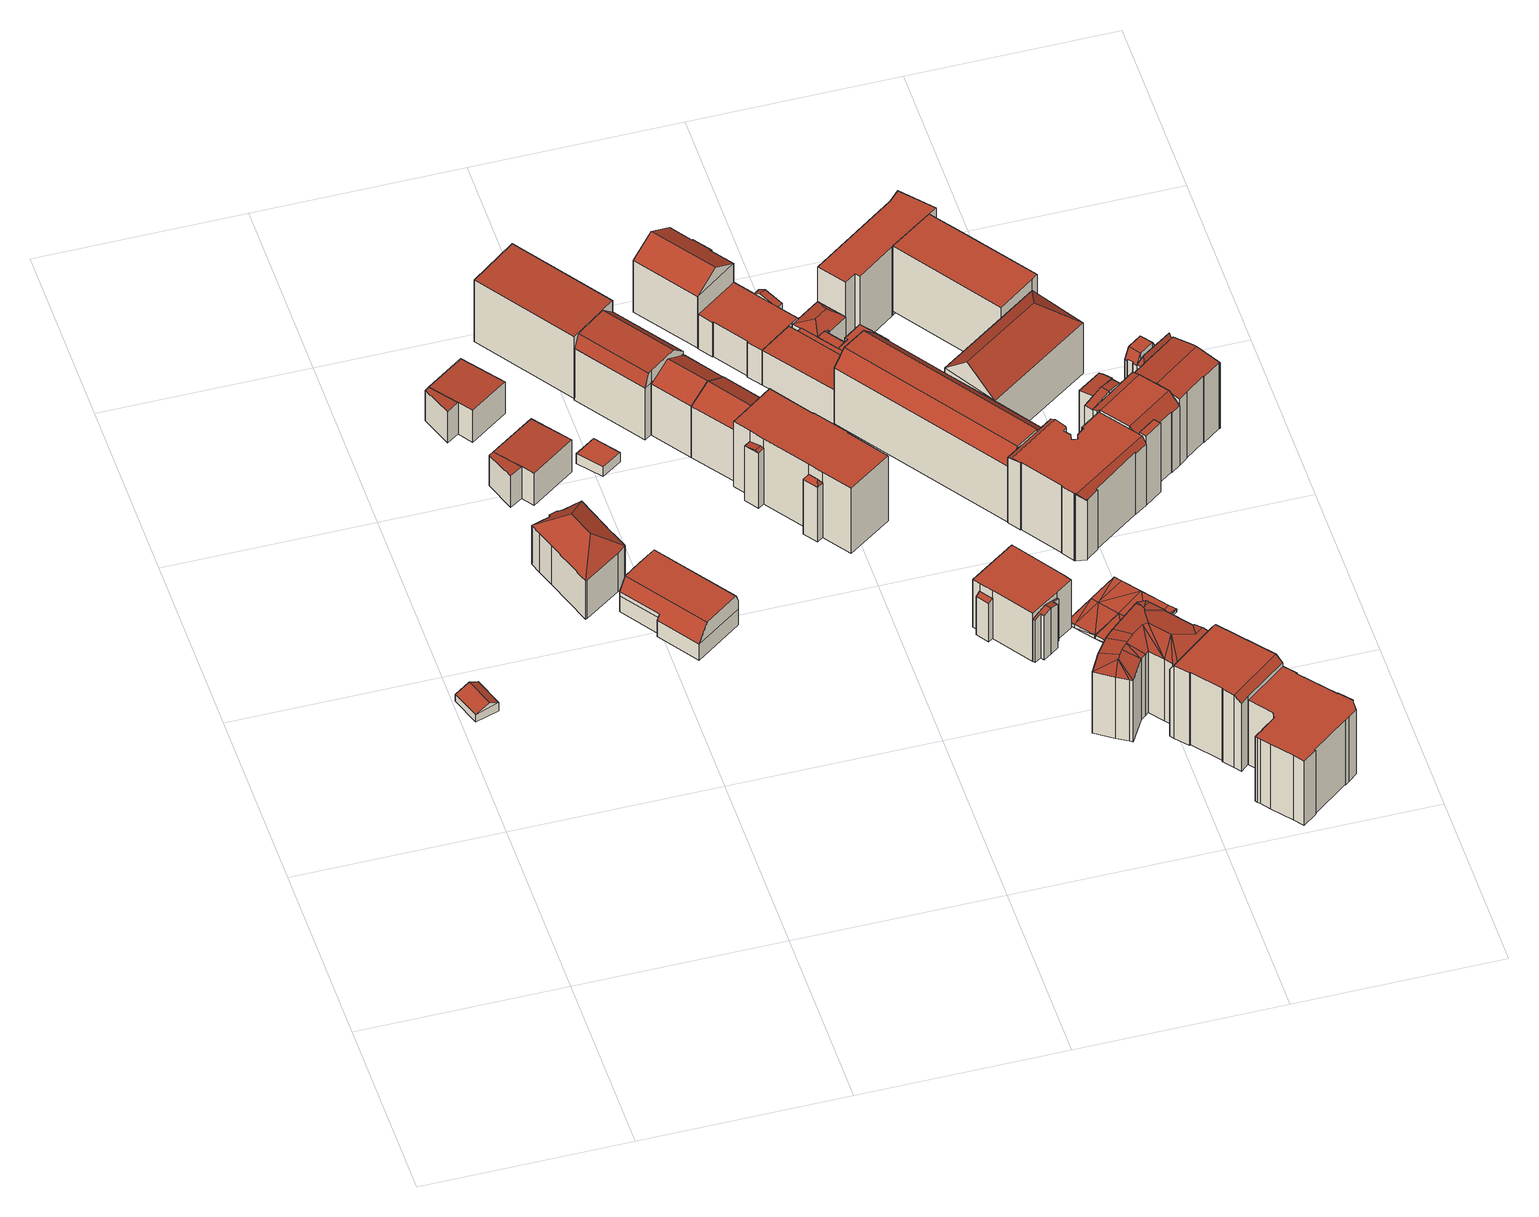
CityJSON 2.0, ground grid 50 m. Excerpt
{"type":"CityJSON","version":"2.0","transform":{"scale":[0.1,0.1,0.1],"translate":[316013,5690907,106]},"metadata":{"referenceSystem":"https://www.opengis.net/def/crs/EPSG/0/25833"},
"CityObjects":{
"building1":{"type":"Building","attributes":{"Dachtyp_tdc":"tdcGableRoof","Gemeindeschluessel":14713000,"Dachneigung":24.01,"QualitaetDacherkennung":73,"Geometrietyp2DReferenz":"3000","function":"31001_9998","roofType":"3100","measuredHeight":3.77},"geometry":[{"type":"MultiSurface","lod":"2","boundaries":[[[0,1,2,3]],[[1,4,5,2]],[[4,6,7,5]],[[6,0,3,7]],[[4,1,8]],[[0,6,9]],[[1,0,9,8]],[[6,4,8,9]],[[3,2,5,7]]],"semantics":{"surfaces":[{"type":"WallSurface"},{"type":"RoofSurface"},{"type":"GroundSurface"}],"values":[0,0,0,0,0,0,1,1,2]}}]},
"building2":{"type":"Building","attributes":{"Dachtyp_tdc":"tdcHipRoof","Gemeindeschluessel":14713000,"Dachneigung":34.69,"QualitaetDacherkennung":84,"Geometrietyp2DReferenz":"3000","function":"31001_9998","roofType":"3200","measuredHeight":16.51},"geometry":[{"type":"MultiSurface","lod":"2","boundaries":[[[10,11,12,13]],[[11,14,15,12]],[[14,16,17,15]],[[16,18,19,17]],[[18,20,21,19]],[[20,22,23,21]],[[22,24,25,23]],[[24,26,27,25]],[[26,28,29,27]],[[28,30,31,29]],[[30,32,33,31]],[[32,34,35,33]],[[34,36,37,35]],[[36,38,39,37]],[[38,40,41,39]],[[40,42,43,41]],[[42,44,45,43]],[[44,46,47,45]],[[46,48,49,47]],[[48,50,51,49]],[[50,10,13,51]],[[46,44,42,40,38,52]],[[28,26,24,22,20,18,16,14,11,10,53]],[[38,36,34,32,30,28,53,52]],[[10,50,48,46,52,53]],[[13,12,15,17,19,21,23,25,27,29,31,33,35,37,39,41,43,45,47,49,51]]],"semantics":{"surfaces":[{"type":"WallSurface"},{"type":"RoofSurface"},{"type":"GroundSurface"}],"values":[0,0,0,0,0,0,0,0,0,0,0,0,0,0,0,0,0,0,0,0,0,1,1,1,1,2]}}]},
"building3":{"type":"Building","attributes":{"Gemeindeschluessel":14713000,"Geometrietyp2DReferenz":"3000","function":"31001_9998","roofType":"9999"},"children":["building3-1","building3-2"]},
"building3-1":{"type":"BuildingPart","attributes":{"Dachtyp_tdc":"tdcPolyFlatRoof","Dachneigung":2.73,"QualitaetDacherkennung":51,"Geometrietyp2DReferenz":"3000","roofType":"2100","measuredHeight":9.97},"parents":["building3"],"geometry":[{"type":"MultiSurface","lod":"2","boundaries":[[[54,55,56,57]],[[58,59,60,61]],[[58,62,63,59]],[[62,54,57,63]],[[62,58,61,55,54]],[[57,56,60,59,63]],[[61,60,56,55]]],"semantics":{"surfaces":[{"type":"WallSurface"},{"type":"RoofSurface"},{"type":"GroundSurface"},{"type":"ClosureSurface"}],"values":[0,0,0,0,1,2,3]}}]},
"building3-2":{"type":"BuildingPart","attributes":{"Dachtyp_tdc":"tdcPolyFlatRoof","Dachneigung":2.9,"QualitaetDacherkennung":59,"Geometrietyp2DReferenz":"3000","roofType":"2100","measuredHeight":9.77},"parents":["building3"],"geometry":[{"type":"MultiSurface","lod":"2","boundaries":[[[64,65,66,67]],[[65,61,60,66]],[[55,64,67,56]],[[55,61,65,64]],[[67,66,60,56]],[[55,56,60,61]]],"semantics":{"surfaces":[{"type":"WallSurface"},{"type":"RoofSurface"},{"type":"GroundSurface"},{"type":"ClosureSurface"}],"values":[0,0,0,1,2,3]}}]},
"building4":{"type":"Building","attributes":{"Gemeindeschluessel":14713000,"Geometrietyp2DReferenz":"3000","function":"31001_9998","roofType":"9999"},"children":["building4-1","building4-2"]},
"building4-1":{"type":"BuildingPart","attributes":{"Dachtyp_tdc":"tdcPolyFlatRoof","Dachneigung":3.09,"QualitaetDacherkennung":58,"Geometrietyp2DReferenz":"3000","roofType":"2100","measuredHeight":9.81},"parents":["building4"],"geometry":[{"type":"MultiSurface","lod":"2","boundaries":[[[68,69,70,71]],[[68,72,73,69]],[[70,74,75,71]],[[69,73,74,70]],[[73,72,75,74]],[[71,75,72,68]]],"semantics":{"surfaces":[{"type":"WallSurface"},{"type":"RoofSurface"},{"type":"GroundSurface"},{"type":"ClosureSurface"}],"values":[0,1,2,0,0,3]}}]},
"building4-2":{"type":"BuildingPart","attributes":{"Dachtyp_tdc":"tdcPolyFlatRoof","Dachneigung":3.03,"QualitaetDacherkennung":55,"Geometrietyp2DReferenz":"3000","roofType":"2100","measuredHeight":10.01},"parents":["building4"],"geometry":[{"type":"MultiSurface","lod":"2","boundaries":[[[76,77,68,71,78]],[[79,80,75,72]],[[79,81,82,80]],[[81,76,78,82]],[[81,79,72,77,76]],[[78,71,75,80,82]],[[72,68,77]],[[72,75,71,68]]],"semantics":{"surfaces":[{"type":"WallSurface"},{"type":"RoofSurface"},{"type":"GroundSurface"},{"type":"ClosureSurface"}],"values":[0,0,0,0,1,2,0,3]}}]},
"building5":{"type":"Building","attributes":{"Dachtyp_tdc":"tdcFreeFormRoof","Gemeindeschluessel":14713000,"Dachneigung":0.949,"QualitaetDacherkennung":51,"Geometrietyp2DReferenz":"3000","function":"31001_9998","roofType":"5000","measuredHeight":9.65},"geometry":[{"type":"MultiSurface","lod":"2","boundaries":[[[83,84,85,86]],[[84,87,88,85]],[[87,89,90,88]],[[89,91,92,90]],[[91,93,94,92]],[[93,95,96,94]],[[95,97,98,96]],[[97,99,100,98]],[[99,101,102,100]],[[101,103,104,102]],[[103,105,106,104]],[[105,83,86,106]],[[107,108,95,93,109,110]],[[111,112,113,114,115,116,117,118]],[[116,119,110,109,117]],[[101,110,119,103]],[[103,119,116,115,105]],[[89,111,118,91]],[[91,118,117,109,93]],[[105,115,114,83]],[[83,114,113,84]],[[84,113,112,87]],[[87,112,111,89]],[[99,107,110,101]],[[97,108,107,99]],[[95,108,97]],[[86,85,88,90,92,94,96,98,100,102,104,106]]],"semantics":{"surfaces":[{"type":"WallSurface"},{"type":"RoofSurface"},{"type":"GroundSurface"}],"values":[0,0,0,0,0,0,0,0,0,0,0,0,1,1,1,0,0,0,0,0,0,0,0,0,0,0,2]}}]},
"building6":{"type":"Building","attributes":{"Dachtyp_tdc":"tdcPolyFlatRoof","Gemeindeschluessel":14713000,"Dachneigung":0,"QualitaetDacherkennung":75,"Geometrietyp2DReferenz":"3000","function":"31001_9998","roofType":"1000","measuredHeight":3.03},"geometry":[{"type":"MultiSurface","lod":"2","boundaries":[[[120,121,122,123]],[[121,124,125,122]],[[124,126,127,125]],[[126,120,123,127]],[[126,124,121,120]],[[123,122,125,127]]],"semantics":{"surfaces":[{"type":"WallSurface"},{"type":"RoofSurface"},{"type":"GroundSurface"}],"values":[0,0,0,0,1,2]}}]},
"building7":{"type":"Building","attributes":{"Dachtyp_tdc":"tdcPolyFlatRoof","Gemeindeschluessel":14713000,"Dachneigung":3.21,"QualitaetDacherkennung":54,"Geometrietyp2DReferenz":"3000","function":"31001_9998","roofType":"2100","measuredHeight":19.86},"geometry":[{"type":"MultiSurface","lod":"2","boundaries":[[[128,129,130,131]],[[129,132,133,130]],[[132,134,135,133]],[[134,128,131,135]],[[134,132,129,128]],[[131,130,133,135]]],"semantics":{"surfaces":[{"type":"WallSurface"},{"type":"RoofSurface"},{"type":"GroundSurface"}],"values":[0,0,0,0,1,2]}}]},
"building8":{"type":"Building","attributes":{"Dachtyp_tdc":"tdcFreeFormRoof","Gemeindeschluessel":14713000,"Dachneigung":3.28,"QualitaetDacherkennung":68,"Geometrietyp2DReferenz":"3000","function":"31001_9998","roofType":"5000","measuredHeight":20.09},"geometry":[{"type":"MultiSurface","lod":"2","boundaries":[[[136,137,138,139]],[[137,140,141,138]],[[140,142,143,141]],[[142,144,145,143]],[[144,136,139,145]],[[146,147,148,149]],[[150,151,152,140]],[[153,148,147,151,150]],[[137,153,150,140]],[[136,149,148,153,137]],[[142,152,151,147,146,144]],[[140,152,142]],[[144,146,149,136]],[[139,138,141,143,145]]],"semantics":{"surfaces":[{"type":"WallSurface"},{"type":"RoofSurface"},{"type":"GroundSurface"}],"values":[0,0,0,0,0,1,1,1,0,0,0,0,0,2]}}]},
"building9":{"type":"Building","attributes":{"Dachtyp_tdc":"tdcFreeFormRoof","Gemeindeschluessel":14713000,"Dachneigung":30.36,"QualitaetDacherkennung":61,"Geometrietyp2DReferenz":"3000","function":"31001_9998","roofType":"5000","measuredHeight":19.15},"geometry":[{"type":"MultiSurface","lod":"2","boundaries":[[[154,155,156,157]],[[155,158,159,156]],[[158,160,161,159]],[[160,162,163,161]],[[162,164,165,163]],[[164,154,157,165]],[[164,166,167,154]],[[166,162,160,158,155,167]],[[164,162,166]],[[155,154,167]],[[157,156,159,161,163,165]]],"semantics":{"surfaces":[{"type":"WallSurface"},{"type":"RoofSurface"},{"type":"GroundSurface"}],"values":[0,0,0,0,0,0,1,1,0,0,2]}}]},
"building10":{"type":"Building","attributes":{"Dachtyp_tdc":"tdcFreeFormRoof","Gemeindeschluessel":14713000,"Dachneigung":29.67,"QualitaetDacherkennung":53,"Geometrietyp2DReferenz":"3000","function":"31001_9998","roofType":"5000","measuredHeight":19.13},"geometry":[{"type":"MultiSurface","lod":"2","boundaries":[[[168,169,170,163]],[[169,171,172,170]],[[171,173,174,172]],[[173,175,165,174]],[[175,168,163,165]],[[176,171,169,168,166]],[[175,173,176,166]],[[171,176,173]],[[175,166,168]],[[163,170,172,174,165]]],"semantics":{"surfaces":[{"type":"WallSurface"},{"type":"RoofSurface"},{"type":"GroundSurface"}],"values":[0,0,0,0,0,1,1,0,0,2]}}]},
"building11":{"type":"Building","attributes":{"Gemeindeschluessel":14713000,"Geometrietyp2DReferenz":"3000","function":"31001_9998","roofType":"9999"},"children":["building11-1","building11-2","building11-3"]},
"building11-1":{"type":"BuildingPart","attributes":{"Dachtyp_tdc":"tdcGableRoof","Dachneigung":11.1,"QualitaetDacherkennung":20,"Geometrietyp2DReferenz":"3000","roofType":"3100","measuredHeight":17.5},"parents":["building11"],"geometry":[{"type":"MultiSurface","lod":"2","boundaries":[[[177,178,179,180]],[[178,181,182,179]],[[183,177,180,184]],[[177,183,185,186]],[[181,178,186,185]],[[177,186,178]],[[180,179,182,184]],[[184,182,181,183]],[[185,183,181]]],"semantics":{"surfaces":[{"type":"WallSurface"},{"type":"RoofSurface"},{"type":"GroundSurface"},{"type":"ClosureSurface"}],"values":[0,0,0,1,1,0,2,3,3]}}]},
"building11-2":{"type":"BuildingPart","attributes":{"Dachtyp_tdc":"tdcFreeFormRoof","Dachneigung":57.75,"QualitaetDacherkennung":19,"Geometrietyp2DReferenz":"3000","roofType":"5000","measuredHeight":18.34},"parents":["building11"],"geometry":[{"type":"MultiSurface","lod":"2","boundaries":[[[187,188,189]],[[190,187,189,191]],[[190,191,192]],[[187,190,192,188]],[[193,194,195,196]],[[192,191,194,193]],[[191,189,195,194]],[[189,188,196,195]],[[193,196,188,192]]],"semantics":{"surfaces":[{"type":"RoofSurface"},{"type":"GroundSurface"},{"type":"WallSurface"},{"type":"ClosureSurface"}],"values":[0,0,0,0,1,2,2,2,3]}}]},
"building11-3":{"type":"BuildingPart","attributes":{"Dachtyp_tdc":"tdcPolyFlatRoof","Dachneigung":0,"QualitaetDacherkennung":60,"Geometrietyp2DReferenz":"3000","roofType":"1000","measuredHeight":20.24},"parents":["building11"],"geometry":[{"type":"MultiSurface","lod":"2","boundaries":[[[197,198,192,193,199]],[[200,201,183,184,196,188]],[[202,203,204,182,181]],[[203,205,206,204]],[[205,207,208,206]],[[207,209,210,208]],[[209,211,212,210]],[[211,213,214,212]],[[213,215,216,214]],[[215,217,218,216]],[[217,219,220,218]],[[219,197,199,220]],[[219,217,215,213,211,209,207,205,203,202,201,200,198,197]],[[199,193,196,184,182,204,206,208,210,212,214,216,218,220]],[[188,192,198,200]],[[188,196,193,192]],[[181,185,183,201,202]],[[181,182,184,183]],[[181,183,185]]],"semantics":{"surfaces":[{"type":"WallSurface"},{"type":"RoofSurface"},{"type":"GroundSurface"},{"type":"ClosureSurface"}],"values":[0,0,0,0,0,0,0,0,0,0,0,0,1,2,0,3,0,3,3]}}]},
"building12":{"type":"Building","attributes":{"Dachtyp_tdc":"tdcFreeFormRoof","Gemeindeschluessel":14713000,"Dachneigung":33.19,"QualitaetDacherkennung":52,"Geometrietyp2DReferenz":"3000","function":"31001_9998","roofType":"5000","measuredHeight":20.1},"geometry":[{"type":"MultiSurface","lod":"2","boundaries":[[[221,222,223,224]],[[222,225,226,223]],[[225,227,228,226]],[[227,229,230,228]],[[229,231,232,230]],[[231,233,234,232]],[[233,235,236,234]],[[235,237,238,236]],[[237,239,240,238]],[[239,221,224,240]],[[239,237,241,242,222,221]],[[233,231,229,227,225,242,241,235]],[[237,235,241]],[[225,222,242]],[[224,223,226,228,230,232,234,236,238,240]]],"semantics":{"surfaces":[{"type":"WallSurface"},{"type":"RoofSurface"},{"type":"GroundSurface"}],"values":[0,0,0,0,0,0,0,0,0,0,1,1,0,0,2]}}]},
"building13":{"type":"Building","attributes":{"Gemeindeschluessel":14713000,"Geometrietyp2DReferenz":"3000","function":"31001_9998","roofType":"9999"},"children":["building13-1","building13-2"]},
"building13-1":{"type":"BuildingPart","attributes":{"Dachtyp_tdc":"tdcGableRoof","Dachneigung":14.23,"QualitaetDacherkennung":12,"Geometrietyp2DReferenz":"3000","roofType":"3100","measuredHeight":11.65},"parents":["building13"],"geometry":[{"type":"MultiSurface","lod":"2","boundaries":[[[243,244,245,246]],[[244,247,248,245]],[[247,249,250,248]],[[247,244,251]],[[244,243,252,253,251]],[[249,247,251,253,254]],[[246,245,248,250]],[[246,250,249,243]],[[253,252,254]],[[254,252,243,249]]],"semantics":{"surfaces":[{"type":"WallSurface"},{"type":"RoofSurface"},{"type":"GroundSurface"},{"type":"ClosureSurface"}],"values":[0,0,0,0,1,1,2,3,0,3]}}]},
"building13-2":{"type":"BuildingPart","attributes":{"Dachtyp_tdc":"tdcPolyFlatRoof","Dachneigung":0,"QualitaetDacherkennung":63,"Geometrietyp2DReferenz":"3000","roofType":"1000","measuredHeight":10.65},"parents":["building13"],"geometry":[{"type":"MultiSurface","lod":"2","boundaries":[[[255,250,249]],[[255,256,257,250]],[[256,258,259,257]],[[258,260,261,259]],[[260,262,263,261]],[[262,264,265,263]],[[264,266,267,265]],[[266,268,269,267]],[[268,270,271,269]],[[270,272,273,271]],[[272,274,275,273]],[[274,276,277,275]],[[276,278,246,277]],[[278,243,246]],[[278,276,274,272,270,268,266,264,262,260,258,256,255,254,252]],[[250,257,259,261,263,265,267,269,271,273,275,277,246]],[[249,254,255]],[[252,243,278]],[[249,250,246,243]],[[249,243,252,254]]],"semantics":{"surfaces":[{"type":"WallSurface"},{"type":"RoofSurface"},{"type":"GroundSurface"},{"type":"ClosureSurface"}],"values":[0,0,0,0,0,0,0,0,0,0,0,0,0,0,1,2,0,0,3,3]}}]},
"building14":{"type":"Building","attributes":{"Gemeindeschluessel":14713000,"Geometrietyp2DReferenz":"3000","function":"31001_9998","roofType":"9999"},"children":["building14-1","building14-2","building14-3","building14-4"]},
"building14-1":{"type":"BuildingPart","attributes":{"Dachtyp_tdc":"tdcGableRoof","Dachneigung":14.42,"QualitaetDacherkennung":21,"Geometrietyp2DReferenz":"3000","roofType":"3100","measuredHeight":14.23},"parents":["building14"],"geometry":[{"type":"MultiSurface","lod":"2","boundaries":[[[279,280,281,282]],[[283,284,285,286]],[[284,287,288,285]],[[287,289,290,288]],[[289,291,292,290]],[[291,293,294,292]],[[293,295,296,294]],[[295,279,282,296]],[[291,289,287,284,283,297]],[[297,280,279,295,293,291]],[[282,281,298,286,285,288,290,292,294,296]],[[298,281,280,297]],[[298,297,283,286]]],"semantics":{"surfaces":[{"type":"WallSurface"},{"type":"RoofSurface"},{"type":"GroundSurface"},{"type":"ClosureSurface"}],"values":[0,0,0,0,0,0,0,0,1,1,2,3,3]}}]},
"building14-2":{"type":"BuildingPart","attributes":{"Dachtyp_tdc":"tdcPolyFlatRoof","Dachneigung":0,"QualitaetDacherkennung":63,"Geometrietyp2DReferenz":"3000","roofType":"1000","measuredHeight":14.94},"parents":["building14"],"geometry":[{"type":"MultiSurface","lod":"2","boundaries":[[[299,300,301]],[[299,302,303,300]],[[302,304,305,306,303]],[[307,308,309,310,311]],[[308,312,283,286,309]],[[313,314,315,281,280]],[[314,316,315]],[[313,312,308,307,304,302,299,314]],[[300,303,306,310,309,286,298,281,315]],[[301,316,314,299]],[[301,300,315,316]],[[311,305,304,307]],[[311,310,306,305]],[[280,297,283,312,313]],[[280,281,298,297]],[[298,286,283,297]]],"semantics":{"surfaces":[{"type":"WallSurface"},{"type":"RoofSurface"},{"type":"GroundSurface"},{"type":"ClosureSurface"}],"values":[0,0,0,0,0,0,0,1,2,0,3,0,3,0,3,3]}}]},
"building14-3":{"type":"BuildingPart","attributes":{"Dachtyp_tdc":"tdcPolyFlatRoof","Dachneigung":0,"QualitaetDacherkennung":0,"Geometrietyp2DReferenz":"3000","roofType":"9999","measuredHeight":4.1},"parents":["building14"],"geometry":[{"type":"MultiSurface","lod":"2","boundaries":[[[317,318,319,320,321,322,305,311]],[[305,322,323,306]],[[322,321,324,323]],[[321,320,325,324]],[[320,319,326,325]],[[319,318,327,326]],[[318,317,328,327]],[[317,311,310,328]],[[310,306,323,324,325,326,327,328]],[[306,310,311,305]]],"semantics":{"surfaces":[{"type":"RoofSurface"},{"type":"WallSurface"},{"type":"GroundSurface"},{"type":"ClosureSurface"}],"values":[0,1,1,1,1,1,1,1,2,3]}}]},
"building14-4":{"type":"BuildingPart","attributes":{"Dachtyp_tdc":"tdcPolyFlatRoof","Dachneigung":26.32,"QualitaetDacherkennung":39,"Geometrietyp2DReferenz":"3000","roofType":"2100","measuredHeight":12.53},"parents":["building14"],"geometry":[{"type":"MultiSurface","lod":"2","boundaries":[[[329,301,300,330]],[[316,331,332,315]],[[331,329,330,332]],[[331,316,301,329]],[[330,300,315,332]],[[316,315,300,301]]],"semantics":{"surfaces":[{"type":"WallSurface"},{"type":"RoofSurface"},{"type":"GroundSurface"},{"type":"ClosureSurface"}],"values":[0,0,0,1,2,3]}}]},
"building15":{"type":"Building","attributes":{"Gemeindeschluessel":14713000,"Geometrietyp2DReferenz":"3000","function":"31001_9998","roofType":"9999"},"children":["building15-1","building15-2","building15-3","building15-4","building15-5"]},
"building15-1":{"type":"BuildingPart","attributes":{"Dachtyp_tdc":"tdcPolyFlatRoof","Dachneigung":0,"QualitaetDacherkennung":68,"Geometrietyp2DReferenz":"3000","roofType":"1000","measuredHeight":10.76},"parents":["building15"],"geometry":[{"type":"MultiSurface","lod":"2","boundaries":[[[262,260,333,334]],[[260,335,336,333]],[[337,338,339,340]],[[338,341,342,339]],[[341,343,344,342]],[[343,262,334,344]],[[343,341,338,337,335,260,262]],[[334,333,336,340,339,342,344]],[[340,336,335,337]]],"semantics":{"surfaces":[{"type":"WallSurface"},{"type":"RoofSurface"},{"type":"GroundSurface"},{"type":"ClosureSurface"}],"values":[0,0,0,0,0,0,1,2,3]}}]},
"building15-2":{"type":"BuildingPart","attributes":{"Dachtyp_tdc":"tdcFreeFormRoof","Dachneigung":13.67,"QualitaetDacherkennung":16,"Geometrietyp2DReferenz":"3000","roofType":"5000","measuredHeight":11.28},"parents":["building15"],"geometry":[{"type":"MultiSurface","lod":"2","boundaries":[[[345,346,347,348]],[[349,350,351,352]],[[350,353,354,351]],[[353,355,356,354]],[[355,357,358,356]],[[357,359,360,358]],[[359,361,362,360]],[[361,345,348,362]],[[357,355,363]],[[355,353,350,364,363]],[[350,349,365,364]],[[365,346,345,361,359,357,363,364]],[[348,347,366,352,351,354,356,358,360,362]],[[366,347,346,365]],[[352,366,365,349]]],"semantics":{"surfaces":[{"type":"WallSurface"},{"type":"RoofSurface"},{"type":"GroundSurface"},{"type":"ClosureSurface"}],"values":[0,0,0,0,0,0,0,0,1,1,1,1,2,3,3]}}]},
"building15-3":{"type":"BuildingPart","attributes":{"Dachtyp_tdc":"tdcPolyFlatRoof","Dachneigung":0,"QualitaetDacherkennung":73,"Geometrietyp2DReferenz":"3000","roofType":"1000","measuredHeight":10.78},"parents":["building15"],"geometry":[{"type":"MultiSurface","lod":"2","boundaries":[[[367,368,369,347,346]],[[368,367,370,371]],[[372,366,347,369]],[[366,372,371,370,365]],[[346,365,370,367]],[[346,347,366,365]],[[371,372,369,368]]],"semantics":{"surfaces":[{"type":"WallSurface"},{"type":"RoofSurface"},{"type":"GroundSurface"},{"type":"ClosureSurface"}],"values":[0,1,2,3,0,3,3]}}]},
"building15-4":{"type":"BuildingPart","attributes":{"Dachtyp_tdc":"tdcPolyFlatRoof","Dachneigung":0,"QualitaetDacherkennung":58,"Geometrietyp2DReferenz":"3000","roofType":"1000","measuredHeight":10.8},"parents":["building15"],"geometry":[{"type":"MultiSurface","lod":"2","boundaries":[[[373,337,340,374]],[[335,375,349,352,336]],[[375,335,337,373]],[[374,340,336,352,366,372]],[[335,336,340,337]],[[371,370,365,349,375,373]],[[366,352,349,365]],[[372,366,365,370,371]],[[373,374,372,371]]],"semantics":{"surfaces":[{"type":"WallSurface"},{"type":"RoofSurface"},{"type":"GroundSurface"},{"type":"ClosureSurface"}],"values":[0,0,1,2,3,0,3,3,3]}}]},
"building15-5":{"type":"BuildingPart","attributes":{"Dachtyp_tdc":"tdcPolyFlatRoof","Dachneigung":0,"QualitaetDacherkennung":70,"Geometrietyp2DReferenz":"3000","roofType":"1000","measuredHeight":10.76},"parents":["building15"],"geometry":[{"type":"MultiSurface","lod":"2","boundaries":[[[368,376,377,369]],[[376,378,379,377]],[[378,380,381,379]],[[380,382,383,381]],[[382,384,385,383]],[[384,386,387,385]],[[386,388,389,387]],[[388,373,374,389]],[[371,373,388,386,384,382,380,378,376,368]],[[369,377,379,381,383,385,387,389,374,372]],[[374,373,371,372]],[[369,372,371,368]]],"semantics":{"surfaces":[{"type":"WallSurface"},{"type":"RoofSurface"},{"type":"GroundSurface"},{"type":"ClosureSurface"}],"values":[0,0,0,0,0,0,0,0,1,2,3,3]}}]},
"building16":{"type":"Building","attributes":{"Dachtyp_tdc":"tdcFreeFormRoof","Gemeindeschluessel":14713000,"Dachneigung":10.68,"QualitaetDacherkennung":19,"Geometrietyp2DReferenz":"3000","function":"31001_9998","roofType":"5000","measuredHeight":20.16},"geometry":[{"type":"MultiSurface","lod":"2","boundaries":[[[390,391,392,393]],[[391,394,395,392]],[[394,396,397,395]],[[396,398,399,397]],[[398,400,401,399]],[[400,402,403,401]],[[402,404,405,403]],[[404,406,407,405]],[[406,408,409,407]],[[408,410,411,409]],[[410,412,413,411]],[[412,414,415,413]],[[414,416,417,415]],[[416,418,419,417]],[[418,420,421,419]],[[420,422,423,421]],[[422,424,425,423]],[[424,426,427,425]],[[426,428,429,427]],[[428,430,431,429]],[[430,432,433,431]],[[432,434,435,433]],[[434,390,393,435]],[[436,432,430]],[[437,438,436,430,428]],[[437,428,426]],[[439,440,441,442,443,438,437,426,424]],[[444,439,424,422]],[[445,446,447,444,422,420]],[[448,445,420,418]],[[448,414,412]],[[448,416,414]],[[416,448,418]],[[446,445,448,412,410]],[[406,410,408]],[[447,410,406]],[[410,447,446]],[[440,439,444,447,406,404]],[[449,400,398]],[[449,402,400]],[[441,402,449]],[[440,402,441]],[[402,440,404]],[[450,451,449,398,396]],[[451,450,394,391]],[[442,441,449,451,391,390]],[[443,442,390,434]],[[436,438,443,434,432]],[[394,450,396]],[[393,392,395,397,399,401,403,405,407,409,411,413,415,417,419,421,423,425,427,429,431,433,435]]],"semantics":{"surfaces":[{"type":"WallSurface"},{"type":"RoofSurface"},{"type":"GroundSurface"}],"values":[0,0,0,0,0,0,0,0,0,0,0,0,0,0,0,0,0,0,0,0,0,0,0,1,1,1,1,1,1,1,1,1,1,1,1,1,1,1,1,1,1,1,1,1,1,1,1,1,0,2]}}]},
"building17":{"type":"Building","attributes":{"Dachtyp_tdc":"tdcCutGableRoof","Gemeindeschluessel":14713000,"Dachneigung":1.67,"QualitaetDacherkennung":71,"Geometrietyp2DReferenz":"3000","function":"31001_9998","roofType":"9999","measuredHeight":20.69},"geometry":[{"type":"MultiSurface","lod":"2","boundaries":[[[452,453,454,455]],[[453,456,457,454]],[[456,458,459,457]],[[458,460,461,459]],[[460,462,463,461]],[[462,464,465,463]],[[464,466,467,465]],[[466,468,469,467]],[[468,470,471,469]],[[470,472,473,471]],[[472,474,475,473]],[[474,452,455,475]],[[462,460,458,456,453,452,474]],[[470,468,466,464]],[[474,472,470,464,462]],[[455,454,457,459,461,463,465,467,469,471,473,475]]],"semantics":{"surfaces":[{"type":"WallSurface"},{"type":"RoofSurface"},{"type":"GroundSurface"}],"values":[0,0,0,0,0,0,0,0,0,0,0,0,1,1,1,2]}}]},
"building18":{"type":"Building","attributes":{"Dachtyp_tdc":"tdcCutGableRoof","Gemeindeschluessel":14713000,"Dachneigung":0.085,"QualitaetDacherkennung":46,"Geometrietyp2DReferenz":"3000","function":"31001_9998","roofType":"9999","measuredHeight":22.53},"geometry":[{"type":"MultiSurface","lod":"2","boundaries":[[[476,477,478,479]],[[477,480,481,478]],[[480,482,483,481]],[[482,484,485,483]],[[484,486,487,485]],[[486,488,489,487]],[[488,490,491,489]],[[490,492,493,491]],[[492,494,495,493]],[[494,496,497,495]],[[496,498,499,497]],[[498,500,501,499]],[[500,502,503,501]],[[502,504,505,503]],[[504,476,479,505]],[[490,488,486,484,482]],[[500,498,496,494,492]],[[482,480,477,476,504,502,500,492,490]],[[479,478,481,483,485,487,489,491,493,495,497,499,501,503,505]]],"semantics":{"surfaces":[{"type":"WallSurface"},{"type":"RoofSurface"},{"type":"GroundSurface"}],"values":[0,0,0,0,0,0,0,0,0,0,0,0,0,0,0,1,1,1,2]}}]},
"building19":{"type":"Building","attributes":{"BauwerkHoehe":1,"Breite":17,"BodenHoehe":107.82,"gemHoehe":0,"Gemeindeschluessel":"14713000","Geometrietyp2DReferenz":"3000","function":"53001_1800","measuredHeight":1},"geometry":[{"type":"MultiSurface","lod":"2","boundaries":[[[506,507,508]],[[506,508,509]],[[510,511,512]],[[512,511,506]],[[512,506,509]],[[513,514,515]],[[515,514,512]],[[512,514,510]],[[516,513,517]],[[517,513,515]],[[509,508,518]],[[509,518,519]],[[512,509,520]],[[520,509,519]],[[515,512,520]],[[515,520,521]],[[517,515,522]],[[522,515,521]],[[508,507,523]],[[508,523,524]],[[507,506,525]],[[507,525,523]],[[506,511,526]],[[506,526,525]],[[511,510,527]],[[511,527,526]],[[510,514,528]],[[510,528,527]],[[514,513,529]],[[514,529,528]],[[513,516,530]],[[513,530,529]],[[516,517,531]],[[516,531,530]],[[517,522,532]],[[517,532,531]],[[522,521,533]],[[522,533,532]],[[521,520,534]],[[521,534,533]],[[520,519,535]],[[520,535,534]],[[519,518,536]],[[519,536,535]],[[518,508,524]],[[518,524,536]],[[524,523,525]],[[537,524,525]],[[538,526,527]],[[525,526,538]],[[537,525,538]],[[539,528,529]],[[538,528,539]],[[527,528,538]],[[531,529,530]],[[539,529,531]],[[536,524,537]],[[535,536,537]],[[534,537,538]],[[535,537,534]],[[534,538,539]],[[533,534,539]],[[532,539,531]],[[533,539,532]]],"semantics":{"surfaces":[{"type":"RoofSurface"},{"type":"WallSurface"},{"type":"GroundSurface"}],"values":[0,0,0,0,0,0,0,0,0,0,0,0,0,0,0,0,0,0,1,1,1,1,1,1,1,1,1,1,1,1,1,1,1,1,1,1,1,1,1,1,1,1,1,1,1,1,2,2,2,2,2,2,2,2,2,2,2,2,2,2,2,2,2,2]}}]},
"building20":{"type":"Building","attributes":{"Dachtyp_tdc":"tdcPolyFlatRoof","Gemeindeschluessel":14713000,"Dachneigung":0,"QualitaetDacherkennung":48,"Geometrietyp2DReferenz":"3000","function":"31001_9998","roofType":"1000","measuredHeight":20.03},"geometry":[{"type":"MultiSurface","lod":"2","boundaries":[[[540,541,542,543]],[[541,544,545,542]],[[544,546,547,545]],[[546,548,549,547]],[[548,550,551,549]],[[550,552,553,551]],[[552,554,555,553]],[[554,556,557,555]],[[556,558,559,557]],[[558,560,561,559]],[[560,562,563,561]],[[562,564,565,563]],[[564,566,567,565]],[[566,568,569,567]],[[568,570,571,569]],[[570,572,573,571]],[[572,574,575,573]],[[574,576,577,575]],[[576,578,579,577]],[[578,580,581,579]],[[580,582,583,581]],[[582,584,585,583]],[[584,586,587,585]],[[586,588,589,587]],[[588,540,543,589]],[[588,586,584,582,580,578,576,574,572,570,568,566,564,562,560,558,556,554,552,550,548,546,544,541,540]],[[543,542,545,547,549,551,553,555,557,559,561,563,565,567,569,571,573,575,577,579,581,583,585,587,589]]],"semantics":{"surfaces":[{"type":"WallSurface"},{"type":"RoofSurface"},{"type":"GroundSurface"}],"values":[0,0,0,0,0,0,0,0,0,0,0,0,0,0,0,0,0,0,0,0,0,0,0,0,0,1,2]}}]},
"building21":{"type":"Building","attributes":{"Dachtyp_tdc":"tdcPolyFlatRoof","Gemeindeschluessel":14713000,"Dachneigung":0,"QualitaetDacherkennung":46,"Geometrietyp2DReferenz":"3000","function":"31001_9998","roofType":"1000","measuredHeight":21.41},"geometry":[{"type":"MultiSurface","lod":"2","boundaries":[[[590,591,592,593]],[[591,594,595,592]],[[594,596,597,595]],[[596,598,599,597]],[[598,600,601,599]],[[600,602,603,601]],[[602,604,605,603]],[[604,606,607,605]],[[606,608,609,607]],[[608,590,593,609]],[[608,606,604,602,600,598,596,594,591,590]],[[593,592,595,597,599,601,603,605,607,609]]],"semantics":{"surfaces":[{"type":"WallSurface"},{"type":"RoofSurface"},{"type":"GroundSurface"}],"values":[0,0,0,0,0,0,0,0,0,0,1,2]}}]},
"building22":{"type":"Building","attributes":{"Dachtyp_tdc":"tdcFreeFormRoof","Gemeindeschluessel":14713000,"Dachneigung":0.333,"QualitaetDacherkennung":48,"Geometrietyp2DReferenz":"3000","function":"31001_9998","roofType":"5000","measuredHeight":20.9},"geometry":[{"type":"MultiSurface","lod":"2","boundaries":[[[610,611,612,613]],[[611,614,615,612]],[[614,616,617,615]],[[616,618,619,617]],[[618,620,621,619]],[[620,622,623,621]],[[622,624,625,623]],[[624,626,627,625]],[[626,628,629,627]],[[628,630,631,629]],[[630,632,633,631]],[[632,634,635,633]],[[634,636,637,635]],[[636,638,639,637]],[[638,640,641,639]],[[640,642,643,641]],[[642,644,645,643]],[[644,646,647,645]],[[646,648,649,647]],[[648,650,651,649]],[[650,652,653,651]],[[652,654,655,653]],[[654,656,657,655]],[[656,658,659,657]],[[658,660,661,659]],[[660,662,663,661]],[[662,610,613,663]],[[664,665,644,642]],[[666,626,624,622,620,618,616,614,611,667]],[[662,660,658,656,654,652,650,648,646,665,664,640,638,636,634,632,630,628,666,667,610]],[[611,610,667]],[[628,626,666]],[[646,644,665]],[[642,640,664]],[[613,612,615,617,619,621,623,625,627,629,631,633,635,637,639,641,643,645,647,649,651,653,655,657,659,661,663]]],"semantics":{"surfaces":[{"type":"WallSurface"},{"type":"RoofSurface"},{"type":"GroundSurface"}],"values":[0,0,0,0,0,0,0,0,0,0,0,0,0,0,0,0,0,0,0,0,0,0,0,0,0,0,0,1,1,1,0,0,0,0,2]}}]},
"building23":{"type":"Building","attributes":{"Dachtyp_tdc":"tdcFreeFormRoof","Gemeindeschluessel":14713000,"Dachneigung":42.8,"QualitaetDacherkennung":40,"Geometrietyp2DReferenz":"3000","function":"31001_9998","roofType":"5000","measuredHeight":22.93},"geometry":[{"type":"MultiSurface","lod":"2","boundaries":[[[668,669,670,671]],[[669,672,673,670]],[[672,674,675,673]],[[674,676,677,675]],[[676,668,671,677]],[[678,672,679]],[[679,672,669,668,680]],[[674,678,679,680,676]],[[674,672,678]],[[668,676,680]],[[671,670,673,675,677]]],"semantics":{"surfaces":[{"type":"WallSurface"},{"type":"RoofSurface"},{"type":"GroundSurface"}],"values":[0,0,0,0,0,1,1,1,0,0,2]}}]},
"building24":{"type":"Building","attributes":{"Dachtyp_tdc":"tdcPolyFlatRoof","Gemeindeschluessel":14713000,"Dachneigung":0,"QualitaetDacherkennung":55,"Geometrietyp2DReferenz":"3000","function":"31001_9998","roofType":"1000","measuredHeight":20.34},"geometry":[{"type":"MultiSurface","lod":"2","boundaries":[[[681,682,683,684]],[[682,685,686,683]],[[685,687,688,686]],[[687,689,673,688]],[[689,690,670,673]],[[690,681,684,670]],[[690,689,687,685,682,681]],[[684,683,686,688,673,670]]],"semantics":{"surfaces":[{"type":"WallSurface"},{"type":"RoofSurface"},{"type":"GroundSurface"}],"values":[0,0,0,0,0,0,1,2]}}]},
"building25":{"type":"Building","attributes":{"Gemeindeschluessel":14713000,"Geometrietyp2DReferenz":"3000","function":"31001_9998","roofType":"9999"},"children":["building25-1","building25-2","building25-3","building25-4"]},
"building25-1":{"type":"BuildingPart","attributes":{"Dachtyp_tdc":"tdcGableRoof","Dachneigung":10.13,"QualitaetDacherkennung":36,"Geometrietyp2DReferenz":"3000","roofType":"3100","measuredHeight":22.11},"parents":["building25"],"geometry":[{"type":"MultiSurface","lod":"2","boundaries":[[[691,692,693,694]],[[692,695,696,693]],[[697,698,699,700,701]],[[702,703,695,692,691,704,705]],[[705,698,697,706,702]],[[707,694,693,696,708,701,700]],[[704,709,705]],[[691,694,707,709,704]],[[710,703,702]],[[708,696,695,703,710]],[[706,710,702]],[[708,710,706,697,701]],[[709,699,698,705]],[[707,700,699,709]]],"semantics":{"surfaces":[{"type":"WallSurface"},{"type":"RoofSurface"},{"type":"GroundSurface"},{"type":"ClosureSurface"}],"values":[0,0,0,1,1,2,0,3,0,3,0,3,0,3]}}]},
"building25-2":{"type":"BuildingPart","attributes":{"Dachtyp_tdc":"tdcCutGableRoof","Dachneigung":0,"QualitaetDacherkennung":37,"Geometrietyp2DReferenz":"3000","roofType":"9999","measuredHeight":21.61},"parents":["building25"],"geometry":[{"type":"MultiSurface","lod":"2","boundaries":[[[711,712,713,714]],[[712,715,716,713]],[[715,717,718,716]],[[719,720,721,722]],[[720,723,724,721]],[[723,725,613,724]],[[725,726,727,613]],[[726,728,691,694,727]],[[699,729,730,700]],[[729,731,732,730]],[[731,733,734,732]],[[733,711,714,734]],[[720,719,717,715,712,711,733]],[[731,729,699,709,704,728,726,725,723]],[[733,731,723,720]],[[714,713,716,718,722,721,724,613,727,694,707,700,730,732,734]],[[722,718,717,719]],[[704,691,728]],[[709,707,694,691,704]],[[699,700,707,709]]],"semantics":{"surfaces":[{"type":"WallSurface"},{"type":"RoofSurface"},{"type":"GroundSurface"},{"type":"ClosureSurface"}],"values":[0,0,0,0,0,0,0,0,0,0,0,0,1,1,1,2,3,0,3,3]}}]},
"building25-3":{"type":"BuildingPart","attributes":{"Dachtyp_tdc":"tdcPolyFlatRoof","Dachneigung":9.74,"QualitaetDacherkennung":38,"Geometrietyp2DReferenz":"3000","roofType":"2100","measuredHeight":21.74},"parents":["building25"],"geometry":[{"type":"MultiSurface","lod":"2","boundaries":[[[735,736,737,696,695]],[[736,738,739,737]],[[738,740,741,739]],[[740,742,697,701,741]],[[742,740,738,736,735,703,710,706]],[[696,737,739,741,701,708]],[[706,697,742]],[[695,703,735]],[[696,708,710,703,695]],[[708,701,697,706,710]]],"semantics":{"surfaces":[{"type":"WallSurface"},{"type":"RoofSurface"},{"type":"GroundSurface"},{"type":"ClosureSurface"}],"values":[0,0,0,0,1,2,0,0,3,3]}}]},
"building25-4":{"type":"BuildingPart","attributes":{"Dachtyp_tdc":"tdcPolyFlatRoof","Dachneigung":0,"QualitaetDacherkennung":53,"Geometrietyp2DReferenz":"3000","roofType":"1000","measuredHeight":21.45},"parents":["building25"],"geometry":[{"type":"MultiSurface","lod":"2","boundaries":[[[743,744,745,718,717]],[[744,746,612,745]],[[746,747,719,722,612]],[[747,746,744,743]],[[718,745,612,722]],[[717,719,747,743]],[[717,718,722,719]]],"semantics":{"surfaces":[{"type":"WallSurface"},{"type":"RoofSurface"},{"type":"GroundSurface"},{"type":"ClosureSurface"}],"values":[0,0,0,1,2,0,3]}}]},
"building26":{"type":"Building","attributes":{"Dachtyp_tdc":"tdcPolyFlatRoof","Gemeindeschluessel":14713000,"Dachneigung":0,"QualitaetDacherkennung":18,"Geometrietyp2DReferenz":"3000","function":"31001_9998","roofType":"1000","measuredHeight":3.05},"geometry":[{"type":"MultiSurface","lod":"2","boundaries":[[[748,749,686,688]],[[749,750,751,686]],[[750,752,753,751]],[[752,754,755,753]],[[754,756,757,755]],[[756,758,759,757]],[[758,748,688,759]],[[758,756,754,752,750,749,748]],[[688,686,751,753,755,757,759]]],"semantics":{"surfaces":[{"type":"WallSurface"},{"type":"RoofSurface"},{"type":"GroundSurface"}],"values":[0,0,0,0,0,0,0,1,2]}}]},
"building27":{"type":"Building","attributes":{"Gemeindeschluessel":14713000,"Geometrietyp2DReferenz":"3000","function":"31001_9998","roofType":"9999"},"children":["building27-1","building27-2","building27-3"]},
"building27-1":{"type":"BuildingPart","attributes":{"Dachtyp_tdc":"tdcGableRoof","Dachneigung":10.01,"QualitaetDacherkennung":52,"Geometrietyp2DReferenz":"3000","roofType":"3100","measuredHeight":21.64},"parents":["building27"],"geometry":[{"type":"MultiSurface","lod":"2","boundaries":[[[760,761,762,763,764]],[[761,765,766,762]],[[765,767,768,766]],[[767,769,770,768]],[[769,771,772,770]],[[771,773,774,772]],[[773,775,776,774]],[[775,777,778,776]],[[777,779,780,778]],[[779,781,782,780]],[[781,783,784,782]],[[783,785,786,784]],[[785,787,788,789,786]],[[783,781,779,777,775,773,771,769,767,765]],[[765,761,760,787,785,783]],[[763,762,766,768,770,772,774,776,778,780,782,784,786,789]],[[764,788,787,760]],[[764,763,789,788]]],"semantics":{"surfaces":[{"type":"WallSurface"},{"type":"RoofSurface"},{"type":"GroundSurface"},{"type":"ClosureSurface"}],"values":[0,0,0,0,0,0,0,0,0,0,0,0,0,1,1,2,0,3]}}]},
"building27-2":{"type":"BuildingPart","attributes":{"Dachtyp_tdc":"tdcFreeFormRoof","Dachneigung":69.19,"QualitaetDacherkennung":14,"Geometrietyp2DReferenz":"3000","roofType":"5000","measuredHeight":21.31},"parents":["building27"],"geometry":[{"type":"MultiSurface","lod":"2","boundaries":[[[790,791,792,793,794]],[[791,764,763,792]],[[788,795,796,797,789]],[[798,791,790,799,800,801,802,795,803,804]],[[803,788,804]],[[788,764,798,804]],[[791,798,764]],[[803,795,788]],[[793,792,763,789,797,805,806]],[[789,763,764,788]],[[802,796,795]],[[794,799,790]],[[793,806,800,799,794]],[[806,805,801,800]],[[805,797,796,802,801]]],"semantics":{"surfaces":[{"type":"WallSurface"},{"type":"RoofSurface"},{"type":"GroundSurface"},{"type":"ClosureSurface"}],"values":[0,0,0,1,1,1,0,0,2,3,0,0,3,3,3]}}]},
"building27-3":{"type":"BuildingPart","attributes":{"Dachtyp_tdc":"tdcCutGableRoof","Dachneigung":0.386,"QualitaetDacherkennung":40,"Geometrietyp2DReferenz":"3000","roofType":"9999","measuredHeight":21.1},"parents":["building27"],"geometry":[{"type":"MultiSurface","lod":"2","boundaries":[[[796,807,808,797]],[[807,809,810,808]],[[809,811,812,810]],[[811,813,814,812]],[[813,815,816,814]],[[815,817,818,816]],[[817,819,820,818]],[[819,821,822,820]],[[821,794,793,822]],[[817,815,813,811,809,807,796,802,823]],[[824,799,794,821,819]],[[823,824,819,817]],[[797,808,810,812,814,816,818,820,822,793,806,805]],[[800,799,824]],[[806,793,794,799,800]],[[823,801,800,824]],[[801,805,806,800]],[[802,801,823]],[[805,801,802,796,797]]],"semantics":{"surfaces":[{"type":"WallSurface"},{"type":"RoofSurface"},{"type":"GroundSurface"},{"type":"ClosureSurface"}],"values":[0,0,0,0,0,0,0,0,0,1,1,1,2,0,3,0,3,0,3]}}]}
},
"vertices":[
[32,846,31],[7,921,31],[7,921,10],[32,846,10],[65,940,36],[65,940,10],[90,865,36],[90,865,10],[42,932,48],[67,858,48],
[288,1278,133],[306,1284,133],[306,1284,13],[288,1278,13],[334,1293,133],[334,1293,13],[337,1310,121],[337,1310,13],[355,1316,121],[355,1316,13],[357,1315,123],[357,1315,13],[360,1312,125],[360,1312,13],[366,1308,130],[366,1308,13],[369,1305,133],[369,1305,13],[414,1320,133],[414,1320,13],[440,1240,132],[440,1240,13],[450,1210,132],[450,1210,13],[454,1200,132],[454,1200,13],[466,1164,132],[466,1164,13],[467,1160,132],[467,1160,13],[465,1158,132],[465,1158,13],[446,1143,131],[446,1143,13],[357,1081,132],[357,1081,13],[353,1079,133],[353,1079,13],[312,1204,133],[312,1204,13],[297,1248,132],[297,1248,13],[392,1173,179],[369,1243,179],
[267,1665,124],[244,1699,122],[244,1699,25],[267,1665,25],[289,1832,118],[289,1832,25],[196,1768,25],[196,1768,118],[360,1730,124],[360,1730,25],
[213,1678,122],[186,1760,118],[186,1760,25],[213,1678,25],
[321,1469,122],[290,1448,122],[290,1448,24],[321,1469,24],[275,1535,118],[264,1527,118],[264,1527,24],[275,1535,24],
[341,1440,124],[321,1469,123],[341,1440,24],[384,1610,118],[384,1610,24],[450,1516,124],[450,1516,24],
[583,1075,74],[585,1076,74],[585,1076,25],[583,1075,25],[619,1027,74],[619,1027,25],[617,1026,74],[617,1026,25],[666,956,74],[666,956,25],[552,876,74],[552,876,25],[485,973,74],[485,973,25],[492,978,74],[492,978,25],[428,1070,74],[428,1070,25],[444,1082,74],[444,1082,25],[485,1111,74],[485,1111,25],[534,1145,74],[534,1145,25],[428,1070,88],[492,978,88],[576,893,120],[444,1082,120],[617,1026,101],[619,1027,97],[585,1076,97],[583,1075,101],[534,1145,101],[527,1140,122],[659,951,122],[666,956,101],[485,1111,121],
[561,1519,50],[513,1487,50],[513,1487,20],[561,1519,20],[468,1543,50],[468,1543,20],[518,1578,50],[518,1578,20],
[359,1966,214],[469,2043,222],[469,2043,23],[359,1966,23],[630,1811,222],[630,1811,23],[520,1734,214],[520,1734,23],
[744,1649,179],[651,1583,179],[651,1583,19],[744,1649,19],[634,1571,179],[634,1571,19],[520,1734,179],[520,1734,19],[630,1811,179],[630,1811,19],[630,1811,187],[602,1792,220],[716,1629,220],[744,1649,187],[644,1578,215],[531,1741,215],[520,1734,180],[651,1583,216],
[651,1583,176],[744,1649,177],[744,1649,18],[651,1583,18],[745,1646,177],[745,1646,18],[747,1648,176],[747,1648,18],[810,1558,176],[810,1558,18],[716,1491,176],[716,1491,18],[763,1524,210],[698,1616,210],
[810,1558,177],[882,1454,177],[882,1454,18],[883,1452,177],[883,1452,18],[791,1386,177],[791,1386,18],[716,1491,177],[837,1419,209],
[813,1296,191],[790,1329,188],[790,1329,19],[813,1296,19],[805,1340,188],[805,1340,19],[828,1307,191],[828,1307,19],[823,1314,194],[808,1303,194],
[897,1191,202],[899,1204,188],[884,1193,188],[910,1173,202],[908,1160,188],[922,1171,188],[922,1171,19],[908,1160,19],[884,1193,19],[899,1204,19],
[968,1105,221],[922,1171,221],[968,1105,19],[899,1204,221],[828,1307,221],[805,1340,221],[779,1377,221],[779,1377,19],[791,1386,221],[791,1386,19],[883,1452,221],[883,1452,19],[884,1453,221],[884,1453,19],[954,1352,221],[954,1352,19],[956,1353,221],[956,1353,19],[1012,1274,221],[1012,1274,19],[1010,1273,221],[1010,1273,19],[1075,1179,221],[1075,1179,19],
[720,1957,181],[722,1958,182],[722,1958,21],[720,1957,21],[825,2030,184],[825,2030,21],[861,1978,184],[861,1978,21],[864,1981,182],[864,1981,21],[894,1938,182],[894,1938,21],[890,1935,185],[890,1935,21],[928,1882,185],[928,1882,21],[826,1809,182],[826,1809,21],[824,1809,181],[824,1809,21],[876,1845,222],[772,1993,222],
[961,1835,126],[975,1845,126],[975,1845,20],[961,1835,20],[1013,1791,124],[1013,1791,20],[999,1781,124],[999,1781,20],[985,1831,137],[962,1833,127],[971,1821,137],[994,1789,127],
[999,1781,127],[1032,1735,127],[1032,1735,20],[1016,1724,127],[1016,1724,20],[1006,1717,127],[1006,1717,20],[928,1661,127],[928,1661,20],[904,1694,127],[904,1694,20],[906,1696,127],[906,1696,20],[850,1776,127],[850,1776,20],[848,1774,127],[848,1774,20],[824,1809,127],[824,1809,20],[826,1809,127],[826,1809,20],[928,1882,127],[928,1882,20],[961,1835,127],
[1260,667,149],[1256,672,149],[1256,672,18],[1260,667,18],[1326,720,149],[1329,716,149],[1329,716,18],[1326,720,18],[1314,705,154],[1314,705,18],[1320,696,154],[1320,696,18],[1302,683,160],[1302,683,18],[1282,669,154],[1282,669,18],[1276,678,154],[1276,678,18],[1292,697,160],[1292,697,18],
[1171,795,167],[1171,795,18],[1171,795,143],[1160,811,167],[1160,811,18],[1272,889,167],[1272,889,59],[1272,889,18],[1359,761,167],[1367,748,167],[1367,748,18],[1359,761,18],[1359,761,59],[1326,720,167],[1256,672,167],[1192,765,167],[1192,765,18],[1192,765,143],
[1364,765,59],[1336,806,59],[1335,805,59],[1303,851,59],[1305,852,59],[1277,892,59],[1277,892,18],[1305,852,18],[1303,851,18],[1335,805,18],[1336,806,18],[1364,765,18],
[1160,787,136],[1160,787,18],[1180,757,136],[1180,757,18],
[1006,1717,19],[928,1661,19],[1020,1697,127],[1020,1697,19],[1107,1573,127],[1107,1572,127],[1107,1572,19],[1107,1573,19],[1121,1553,127],[1121,1553,19],[1045,1498,127],[1045,1498,19],
[1085,1685,123],[1077,1680,123],[1077,1680,19],[1085,1685,19],[1030,1704,123],[1016,1724,123],[1016,1724,19],[1030,1704,19],[1032,1735,123],[1032,1735,19],[1089,1776,123],[1089,1776,19],[1131,1718,123],[1131,1718,19],[1135,1712,122],[1135,1712,19],[1089,1680,121],[1089,1680,19],[1098,1739,132],[1066,1716,132],[1057,1666,123],[1057,1666,19],
[1077,1680,127],[1109,1634,127],[1109,1634,19],[1057,1666,127],[1090,1620,127],[1090,1620,19],
[1118,1580,127],[1118,1580,19],[1030,1704,127],
[1118,1640,127],[1118,1640,19],[1113,1646,127],[1113,1646,19],[1157,1678,127],[1157,1678,19],[1173,1656,127],[1173,1656,19],[1204,1613,127],[1204,1613,19],[1166,1585,127],[1166,1585,19],[1132,1561,127],[1132,1561,19],
[1522,550,218],[1570,489,218],[1570,489,28],[1522,550,28],[1572,491,218],[1572,491,28],[1601,454,218],[1601,454,28],[1502,375,218],[1502,375,28],[1492,387,218],[1492,387,28],[1479,404,218],[1479,404,28],[1452,438,218],[1452,438,28],[1444,431,218],[1444,431,28],[1432,422,218],[1432,422,28],[1430,421,218],[1430,421,28],[1394,361,218],[1394,361,28],[1388,365,218],[1388,365,28],[1361,382,218],[1361,382,28],[1316,412,218],[1316,412,28],[1345,465,218],[1345,465,28],[1374,505,218],[1374,505,28],[1397,528,218],[1397,528,28],[1467,589,218],[1467,589,28],[1472,593,218],[1472,593,28],[1492,592,218],[1492,592,28],[1497,586,218],[1497,586,28],[1524,551,218],[1524,551,28],[1483,574,221],[1477,577,221],[1480,569,222],[1433,490,228],[1461,513,228],[1473,512,230],[1477,556,224],[1479,558,224],[1413,472,228],[1386,439,227],[1395,453,227],[1410,469,227],[1379,427,227],[1512,463,230],[1586,472,222],[1566,456,222],
[1132,1561,227],[1166,1585,185],[1166,1585,24],[1132,1561,24],[1277,1425,185],[1277,1425,24],[1358,1310,185],[1358,1310,24],[1446,1182,185],[1446,1182,24],[1410,1157,229],[1410,1157,24],[1353,1117,231],[1353,1117,24],[1324,1097,196],[1324,1097,24],[1045,1498,196],[1045,1498,24],[1074,1519,231],[1074,1519,24],[1121,1553,229],[1121,1553,24],[1130,1559,229],[1130,1559,24],
[1567,250,252],[1512,318,252],[1512,318,27],[1567,250,27],[1510,316,252],[1510,316,27],[1484,347,252],[1484,347,27],[1477,356,235],[1477,356,27],[1502,375,235],[1502,375,27],[1601,454,235],[1601,454,27],[1608,444,252],[1608,444,27],[1709,319,252],[1709,319,27],[1720,304,236],[1720,304,27],[1617,224,237],[1617,224,27],[1597,207,237],[1597,207,27],[1585,222,252],[1585,222,27],[1566,246,252],[1566,246,27],[1565,248,252],[1565,248,27],
[1455,640,28],[1468,625,28],[1535,677,28],[1522,693,28],[1408,701,28],[1409,700,28],[1476,752,28],[1374,746,28],[1407,702,28],[1443,797,28],[1363,762,28],[1431,813,28],[1602,729,28],[1589,745,28],[1543,804,28],[1511,847,28],[1499,863,28],[1468,625,18],[1535,677,18],[1455,640,18],[1409,700,18],[1408,701,18],[1407,702,18],[1374,746,18],[1363,762,18],[1431,813,18],[1499,863,18],[1511,847,18],[1543,804,18],[1589,745,18],[1602,729,18],[1522,693,18],[1476,752,18],[1443,797,18],
[1715,33,226],[1682,7,226],[1682,7,26],[1715,33,26],[1664,31,226],[1664,31,26],[1626,78,226],[1626,78,26],[1609,100,226],[1609,100,26],[1604,105,226],[1604,105,26],[1600,111,226],[1600,111,26],[1609,119,226],[1609,119,26],[1617,124,226],[1617,124,26],[1623,129,226],[1623,129,26],[1656,155,226],[1656,155,26],[1659,171,226],[1659,171,26],[1617,224,226],[1617,224,26],[1720,304,226],[1720,304,26],[1744,275,226],[1744,275,26],[1742,274,226],[1742,274,26],[1812,188,226],[1812,188,26],[1813,189,226],[1813,189,26],[1838,159,226],[1838,159,26],[1837,152,226],[1837,152,26],[1836,128,226],[1836,128,26],[1815,111,226],[1815,111,26],[1805,103,226],[1805,103,26],[1804,104,226],[1804,104,26],[1714,34,226],[1714,34,26],
[1265,1790,230],[1264,1789,230],[1264,1789,16],[1265,1790,16],[1170,1721,230],[1170,1721,16],[1162,1732,230],[1162,1732,16],[1135,1712,230],[1135,1712,16],[1089,1776,230],[1089,1776,16],[1300,1927,230],[1300,1927,16],[1325,1953,230],[1325,1953,16],[1391,1878,230],[1391,1878,16],[1370,1863,230],[1370,1863,16],
[1554,1168,232],[1631,1061,212],[1631,1061,23],[1554,1168,23],[1601,1040,212],[1601,1040,23],[1600,1041,215],[1600,1041,23],[1488,960,212],[1488,960,23],[1490,959,208],[1490,959,23],[1460,937,207],[1460,937,23],[1458,937,209],[1458,937,23],[1458,935,206],[1458,935,23],[1432,939,231],[1432,939,23],[1433,942,231],[1433,942,23],[1431,942,231],[1431,942,23],[1411,971,231],[1411,971,23],[1412,972,231],[1412,972,23],[1346,1066,232],[1346,1066,23],[1345,1065,232],[1345,1065,23],[1324,1096,225],[1324,1096,23],[1448,1184,225],[1448,1184,23],[1471,1146,232],[1471,1146,23],[1471,1140,232],[1471,1140,23],[1463,1134,232],[1463,1134,23],[1475,1118,232],[1475,1118,23],[1472,1104,232],[1472,1104,23],[1487,1101,232],[1487,1101,23],[1490,1114,232],[1490,1114,23],[1507,1128,232],[1507,1128,23],[1504,1132,232],[1504,1132,23],[1331,1086,232],[1455,1173,232],[1435,939,231],[1624,1071,231],
[1277,1425,201],[1440,1538,201],[1440,1538,29],[1277,1425,29],[1530,1604,198],[1530,1604,29],[1612,1486,186],[1612,1486,29],[1358,1310,186],[1358,1310,29],[1612,1487,186],[1506,1508,258],[1313,1374,258],
[1265,1790,232],[1370,1863,232],[1370,1863,29],[1265,1790,29],[1430,1778,232],[1430,1778,29],[1545,1615,232],[1545,1615,29],[1530,1604,232],[1440,1538,232],
[1542,1177,233],[1529,1195,233],[1529,1195,23],[1542,1177,23],[1553,1212,239],[1553,1212,23],[1609,1253,237],[1622,1236,237],[1622,1236,235],[1622,1236,23],[1609,1253,23],[1577,1230,244],[1560,1217,240],[1550,1183,235],[1590,1212,244],[1594,1242,240],[1590,1212,23],[1577,1230,23],[1590,1212,235],[1577,1230,240],
[1736,1158,209],[1714,1142,208],[1714,1142,23],[1736,1158,23],[1712,1143,210],[1712,1143,23],[1662,1107,210],[1662,1107,23],[1620,1077,210],[1604,1099,239],[1604,1099,23],[1620,1077,23],[1556,1165,239],[1556,1165,23],[1554,1168,238],[1550,1166,238],[1550,1166,23],[1542,1177,235],[1659,1263,235],[1659,1263,23],[1670,1248,239],[1670,1248,23],[1719,1181,239],[1719,1181,23],
[1553,1212,240],[1531,1242,234],[1531,1242,23],[1588,1282,234],[1588,1282,23],[1595,1274,236],[1595,1274,23],[1609,1253,240],
[1662,1107,237],[1673,1092,237],[1673,1092,23],[1631,1061,237],[1620,1077,237],
[1545,1615,59],[1430,1778,59],[1460,1799,59],[1460,1799,29],[1497,1758,59],[1497,1758,29],[1561,1686,59],[1561,1686,29],[1594,1648,59],[1594,1648,29],[1565,1629,59],[1565,1629,29],
[1777,1349,228],[1809,1305,238],[1809,1305,24],[1777,1349,24],[1777,1349,209],[1815,1295,240],[1815,1295,24],[1852,1245,229],[1852,1245,24],[1853,1242,228],[1853,1242,24],[1850,1242,228],[1850,1242,24],[1808,1210,228],[1808,1210,24],[1806,1212,229],[1806,1212,24],[1757,1175,229],[1757,1175,24],[1757,1174,229],[1757,1174,24],[1736,1158,229],[1736,1158,24],[1699,1209,240],[1699,1209,24],[1659,1263,228],[1659,1263,24],[1695,1289,228],[1695,1289,209],[1695,1289,24],
[1738,1346,209],[1766,1365,209],[1766,1365,24],[1738,1346,24],[1738,1346,207],[1682,1306,209],[1682,1306,206],[1682,1306,24],[1771,1357,235],[1737,1345,209],[1727,1338,209],[1693,1314,209],[1683,1307,209],[1682,1306,210],[1697,1304,237],[1693,1314,24],[1727,1338,24],
[1675,1316,206],[1675,1316,24],[1676,1317,209],[1676,1317,24],[1667,1329,209],[1667,1329,24],[1666,1328,205],[1666,1328,24],[1662,1334,205],[1662,1334,24],[1673,1342,234],[1673,1342,24],[1707,1366,235],[1707,1366,24],[1718,1374,206],[1718,1374,24],[1693,1314,234],[1727,1338,235]
]}
